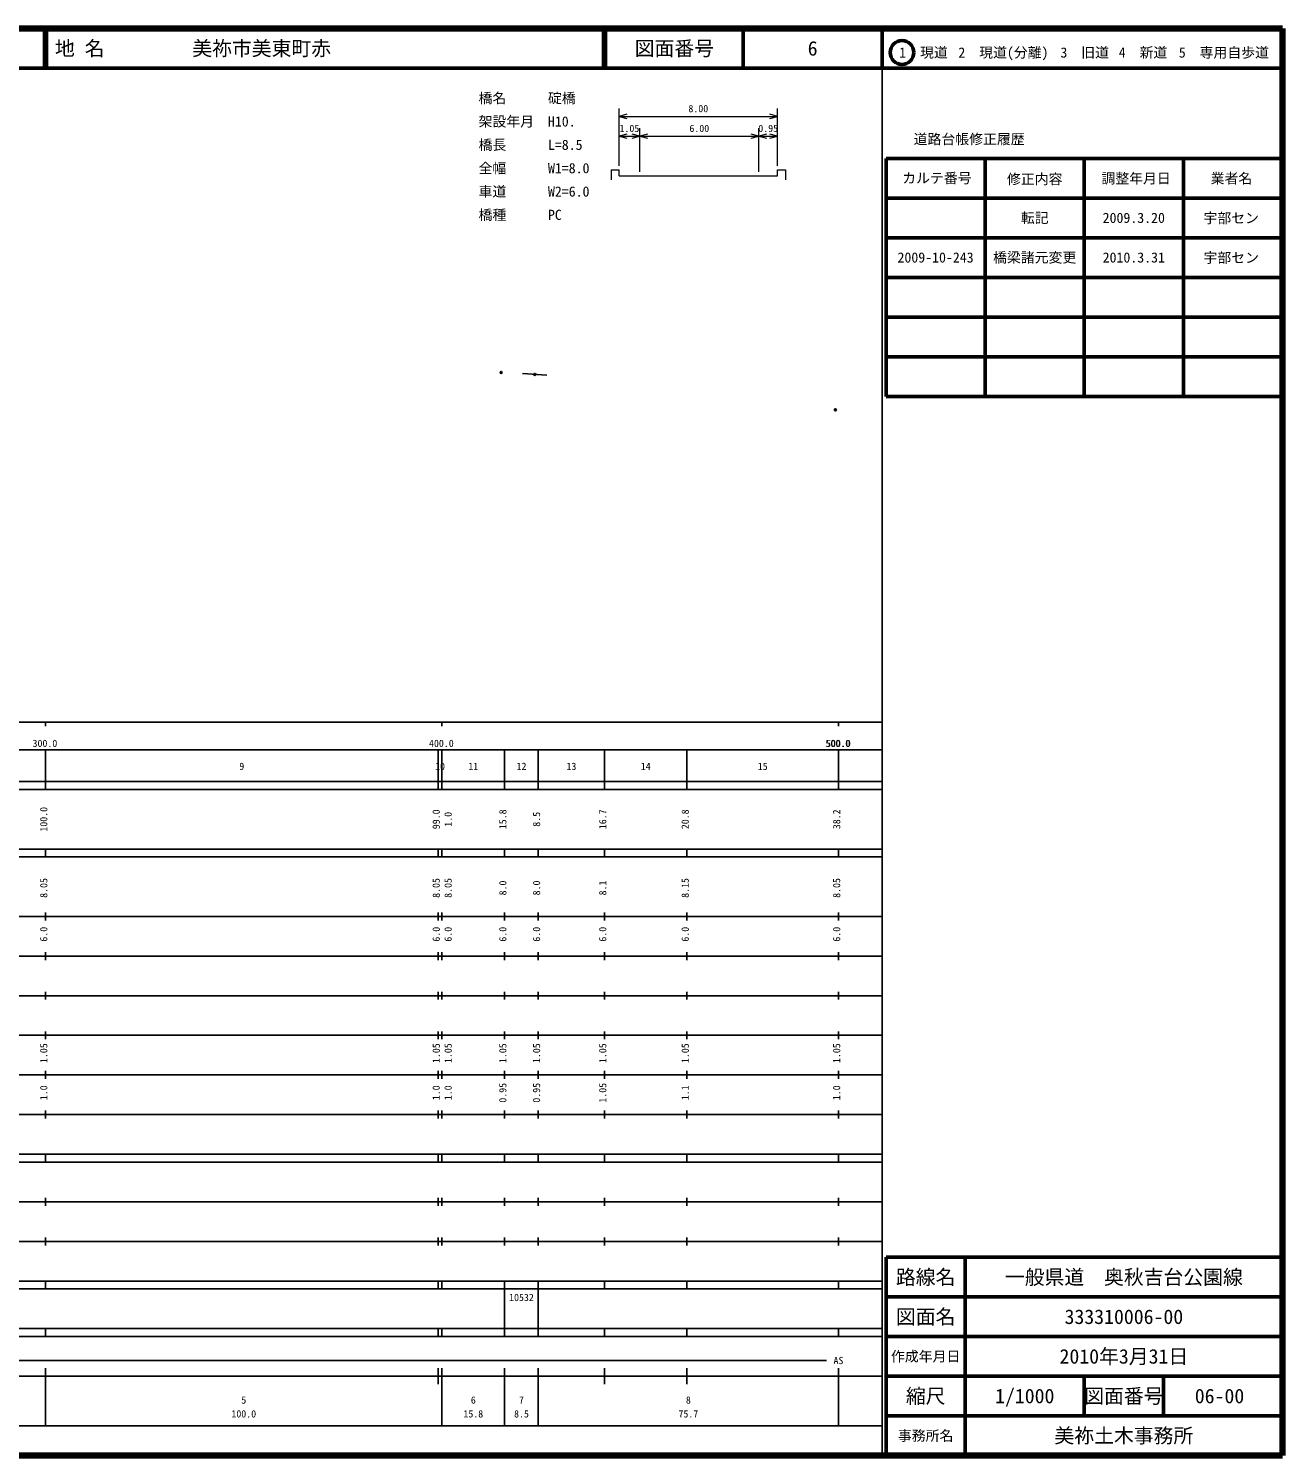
# Model space of a CAD drawing. Units: millimetres on the paper, with parts at other scales. Extents: x 40 to 680, y 20 to 380.
# Drawn here: x 363.7 to 680, y 20 to 380 of the extents above; entities that cross this region are included whole.
import ezdxf
from ezdxf.enums import TextEntityAlignment as Align

# ---------------------------------------------------------------- set-up
doc = ezdxf.new("R2010")
doc.units = ezdxf.units.MM
doc.header["$PDMODE"] = 32
doc.header["$PDSIZE"] = 0.5
for name, color, linetype, lineweight in [('S-OTRS', 6, 'Continuous', 25), ('S-STR-HTXT', 7, 'Continuous', 13), ('S-TTL', 2, 'Continuous', 140), ('S-TTL-BAND', 7, 'Continuous', 25), ('S-TTL-FRAM', 2, 'Continuous', 50), ('S-TTL-LINE', 7, 'Continuous', 50)]:
    doc.layers.add(name, color=color, linetype=linetype, lineweight=lineweight)
doc.layers.add('S-TTL-TXT', color=7, linetype='Continuous')
doc.styles.add('ＭＳ ゴシック', font='')
doc.styles.get('ＭＳ ゴシック').set_extended_font_data('MS Gothic')

msp = doc.modelspace()

# ---------------------------------------------------------------- linework, layer by layer
at = {"layer": 'S-OTRS'}
msp.add_line((488.343, 292.941), (494.448, 292.514), dxfattribs=at)
for p in [(482.912, 293.24), (491.396, 292.727), (567.222, 283.83)]:
    msp.add_point(p, dxfattribs=at)
at = {"layer": 'S-STR-HTXT'}
for p, q in [((512.655, 345.341), (512.655, 359.841)), ((514.587, 358.359), (512.655, 357.841)), ((512.655, 357.841), (552.655, 357.841)), ((512.655, 357.841), (514.587, 357.323)), ((552.655, 357.841), (550.724, 358.359)), ((550.724, 357.323), (552.655, 357.841)), ((552.655, 345.341), (552.655, 359.841)), ((514.587, 353.359), (512.655, 352.841)), ((512.655, 352.841), (517.905, 352.841)), ((512.655, 352.841), (514.587, 352.323)), ((517.905, 352.841), (515.974, 353.359)), ((515.974, 352.323), (517.905, 352.841)), ((517.905, 343.841), (517.905, 354.841)), ((519.837, 353.359), (517.905, 352.841)), ((517.905, 352.841), (547.905, 352.841)), ((517.905, 352.841), (519.837, 352.323)), ((547.905, 352.841), (545.974, 353.359)), ((545.974, 352.323), (547.905, 352.841)), ((547.905, 343.841), (547.905, 354.841)), ((549.837, 353.359), (547.905, 352.841)), ((547.905, 352.841), (552.655, 352.841)), ((547.905, 352.841), (549.837, 352.323)), ((552.655, 352.841), (550.724, 353.359)), ((550.724, 352.323), (552.655, 352.841)), ((510.655, 344.341), (512.655, 344.341)), ((510.655, 344.341), (510.655, 341.841)), ((512.655, 342.841), (512.655, 344.341)), ((512.655, 342.841), (517.905, 342.841)), ((517.905, 342.841), (547.905, 342.841)), ((547.905, 342.841), (552.655, 342.841)), ((552.655, 342.841), (552.655, 344.341)), ((552.655, 344.341), (554.655, 344.341)), ((554.655, 344.341), (554.655, 341.841))]:
    msp.add_line(p, q, dxfattribs=at)
at = {"layer": 'S-TTL'}
for p, q in [((680, 380), (40, 380)), ((680, 20), (680, 380)), ((40, 20), (680, 20))]:
    msp.add_line(p, q, dxfattribs=at)
at = {"layer": 'S-TTL-BAND'}
for p, q in [((579, 20), (579, 370)), ((40, 205), (579, 205)), ((368, 205), (368, 204)), ((468, 205), (468, 204)), ((568, 205), (568, 204)), ((68, 198), (579, 198)), ((368, 188), (368, 198)), ((467, 188), (467, 198)), ((468, 188), (468, 198)), ((483.8, 188), (483.8, 198)), ((492.3, 188), (492.3, 198)), ((509, 188), (509, 198)), ((529.8, 188), (529.8, 198)), ((568, 188), (568, 198)), ((40, 190), (579, 190)), ((40, 188), (579, 188)), ((40, 173), (579, 173)), ((368, 171), (368, 173)), ((467, 171), (467, 173)), ((468, 171), (468, 173)), ((483.8, 171), (483.8, 173)), ((492.3, 171), (492.3, 173)), ((509, 171), (509, 173)), ((529.8, 171), (529.8, 173)), ((568, 171), (568, 173)), ((40, 171), (579, 171)), ((40, 156), (579, 156)), ((368, 155), (368, 157)), ((467, 155), (467, 157)), ((468, 155), (468, 157)), ((483.8, 155), (483.8, 157)), ((492.3, 155), (492.3, 157)), ((509, 155), (509, 157)), ((529.8, 155), (529.8, 157)), ((568, 155), (568, 157)), ((46, 146), (579, 146)), ((368, 145), (368, 147)), ((467, 145), (467, 147)), ((468, 145), (468, 147)), ((483.8, 145), (483.8, 147)), ((492.3, 145), (492.3, 147)), ((509, 145), (509, 147)), ((529.8, 145), (529.8, 147)), ((568, 145), (568, 147)), ((368, 135), (368, 137)), ((467, 135), (467, 137)), ((468, 135), (468, 137)), ((483.8, 135), (483.8, 137)), ((492.3, 135), (492.3, 137)), ((509, 135), (509, 137)), ((529.8, 135), (529.8, 137)), ((568, 135), (568, 137)), ((52, 136), (579, 136)), ((46, 126), (579, 126)), ((368, 125), (368, 127)), ((467, 125), (467, 127)), ((468, 125), (468, 127)), ((483.8, 125), (483.8, 127)), ((492.3, 125), (492.3, 127)), ((509, 125), (509, 127)), ((529.8, 125), (529.8, 127)), ((568, 125), (568, 127)), ((52, 116), (579, 116)), ((368, 115), (368, 117)), ((467, 115), (467, 117)), ((468, 115), (468, 117)), ((483.8, 115), (483.8, 117)), ((492.3, 115), (492.3, 117)), ((509, 115), (509, 117)), ((529.8, 115), (529.8, 117)), ((568, 115), (568, 117)), ((46, 106), (579, 106)), ((368, 105), (368, 107)), ((467, 105), (467, 107)), ((468, 105), (468, 107)), ((483.8, 105), (483.8, 107)), ((492.3, 105), (492.3, 107)), ((509, 105), (509, 107)), ((529.8, 105), (529.8, 107)), ((568, 105), (568, 107)), ((40, 96), (579, 96)), ((40, 94), (579, 94)), ((368, 94), (368, 96)), ((467, 94), (467, 96)), ((468, 94), (468, 96)), ((483.8, 94), (483.8, 96)), ((492.3, 94), (492.3, 96)), ((509, 94), (509, 96)), ((529.8, 94), (529.8, 96)), ((568, 94), (568, 96)), ((49, 84), (579, 84)), ((368, 83), (368, 85)), ((467, 83), (467, 85)), ((468, 83), (468, 85)), ((483.8, 83), (483.8, 85)), ((492.3, 83), (492.3, 85)), ((509, 83), (509, 85)), ((529.8, 83), (529.8, 85)), ((568, 83), (568, 85)), ((40, 74), (579, 74)), ((368, 73), (368, 75)), ((467, 73), (467, 75)), ((468, 73), (468, 75)), ((483.8, 73), (483.8, 75)), ((492.3, 73), (492.3, 75)), ((509, 73), (509, 75)), ((529.8, 73), (529.8, 75)), ((568, 73), (568, 75)), ((40, 64), (579, 64)), ((40, 62), (579, 62)), ((368, 62), (368, 64)), ((467, 62), (467, 64)), ((468, 62), (468, 64)), ((483.8, 62), (483.8, 64)), ((483.8, 52), (483.8, 62)), ((492.3, 62), (492.3, 64)), ((492.3, 52), (492.3, 62)), ((509, 62), (509, 64)), ((529.8, 62), (529.8, 64)), ((568, 62), (568, 64)), ((40, 52), (579, 52)), ((368, 50), (368, 52)), ((467, 50), (467, 52)), ((468, 50), (468, 52)), ((483.8, 50), (483.8, 52)), ((492.3, 50), (492.3, 52)), ((509, 50), (509, 52)), ((529.8, 50), (529.8, 52)), ((568, 50), (568, 52)), ((40, 50), (579, 50)), ((156.5, 44), (565, 44)), ((40, 40), (579, 40)), ((368, 27.5), (368, 42)), ((467, 38), (467, 42)), ((468, 27.5), (468, 42)), ((483.8, 27.5), (483.8, 42)), ((492.3, 27.5), (492.3, 42)), ((509, 38), (509, 42)), ((529.8, 38), (529.8, 42)), ((568, 27.5), (568, 42)), ((68, 27.5), (579, 27.5))]:
    msp.add_line(p, q, dxfattribs=at)
at = {"layer": 'S-TTL-FRAM'}
for p, q in [((580, 347.197), (580, 287.197)), ((580, 347.197), (680, 347.197)), ((580, 287.197), (680, 287.197)), ((680, 70), (580, 70)), ((580, 70), (580, 20))]:
    msp.add_line(p, q, dxfattribs=at)
at = {"layer": 'S-TTL-LINE'}
for p, q in [((367.75, 380), (367.75, 370)), ((368.25, 380), (368.25, 370)), ((508.747, 380), (508.747, 370)), ((509.247, 380), (509.247, 370)), ((543.997, 380), (543.997, 370)), ((579, 380), (579, 370)), ((40, 370), (680, 370)), ((605, 347.197), (605, 287.197)), ((630, 347.197), (630, 287.197)), ((655, 347.197), (655, 287.197)), ((580, 337.197), (680, 337.197)), ((580, 327.197), (680, 327.197)), ((580, 317.197), (680, 317.197)), ((580, 307.197), (680, 307.197)), ((580, 297.197), (680, 297.197)), ((600, 70), (600, 20)), ((680, 60), (580, 60)), ((680, 50), (580, 50)), ((680, 40), (580, 40)), ((630, 40), (630, 30)), ((650, 40), (650, 30)), ((680, 30), (580, 30))]:
    msp.add_line(p, q, dxfattribs=at)
msp.add_circle((584.031, 373.958), 3, dxfattribs=at)

# ---------------------------------------------------------------- texts
at = {"layer": 'S-STR-HTXT', "style": 'ＭＳ ゴシック'}
for s, p in [('橋名\u3000\u3000\u3000碇橋', (477.226, 360.398)), ('架設年月\u3000H10.', (477.226, 354.507)), ('橋長\u3000\u3000\u3000L=8.5', (477.226, 348.615)), ('全幅\u3000\u3000\u3000W1=8.0', (477.226, 342.724)), ('車道\u3000\u3000\u3000W2=6.0', (477.226, 336.833)), ('橋種\u3000\u3000\u3000PC', (477.226, 330.942))]:
    msp.add_text(s, height=2.566, dxfattribs=at).set_placement(p, align=Align.BOTTOM_LEFT)
for s, p in [('8.00', (532.655, 358.341)), ('1.05', (515.28, 353.341)), ('6.00', (532.905, 353.341)), ('0.95', (550.28, 353.341))]:
    msp.add_text(s, height=1.833, dxfattribs=at).set_placement(p, align=Align.BOTTOM_CENTER)
at = {"layer": 'S-TTL-BAND', "style": 'ＭＳ ゴシック'}
for s, p in [('300.0', (367.844, 198.195)), ('400.0', (467.844, 198.195)), ('500.0', (567.844, 198.195)), ('500.0', (568, 198.195)), ('9', (417.5, 192.405)), ('10', (467.5, 192.405)), ('11', (475.9, 192.405)), ('12', (488.05, 192.405)), ('13', (500.65, 192.405)), ('14', (519.4, 192.405)), ('15', (548.9, 192.405)), ('AS', (568, 42.5)), ('5', (418, 32.523)), ('6', (475.9, 32.523)), ('7', (488.05, 32.523)), ('8', (530.15, 32.523)), ('100.0', (418, 29.033)), ('15.8', (475.9, 29.033)), ('8.5', (488.05, 29.033)), ('75.7', (530.15, 29.033))]:
    msp.add_text(s, height=1.833, dxfattribs=at).set_placement(p, align=Align.BOTTOM_CENTER)
for s, p in [('100.0', (369, 180.5)), ('99.0', (468, 180.5)), ('1.0', (471, 180.5)), ('15.8', (484.8, 180.5)), ('8.5', (493.3, 180.5)), ('16.7', (510, 180.5)), ('20.8', (530.8, 180.5)), ('38.2', (569, 180.5)), ('8.05', (369, 163.174)), ('8.05', (468, 163.174)), ('8.05', (471, 163.174)), ('8.0', (484.8, 163.174)), ('8.0', (493.3, 163.174)), ('8.1', (510, 163.174)), ('8.15', (530.8, 163.174)), ('8.05', (569, 163.174)), ('6.0', (369, 151.5)), ('6.0', (468, 151.5)), ('6.0', (471, 151.5)), ('6.0', (484.8, 151.5)), ('6.0', (493.3, 151.5)), ('6.0', (510, 151.5)), ('6.0', (530.8, 151.5)), ('6.0', (569, 151.5)), ('1.05', (369, 121.5)), ('1.05', (468, 121.5)), ('1.05', (471, 121.5)), ('1.05', (484.8, 121.5)), ('1.05', (493.3, 121.5)), ('1.05', (510, 121.5)), ('1.05', (530.8, 121.5)), ('1.05', (569, 121.5)), ('1.0', (369, 111.5)), ('1.0', (468, 111.5)), ('1.0', (471, 111.5)), ('0.95', (484.8, 111.5)), ('0.95', (493.3, 111.5)), ('1.05', (510, 111.5)), ('1.1', (530.8, 111.5)), ('1.0', (569, 111.5))]:
    msp.add_text(s, height=1.833, rotation=90, dxfattribs=at).set_placement(p, align=Align.BOTTOM_CENTER)
msp.add_text('10532', height=1.833, dxfattribs=at).set_placement((484.925, 58.405), align=Align.BOTTOM_LEFT)
at = {"layer": 'S-TTL-TXT', "style": 'ＭＳ ゴシック'}
for s, p in [('地 名', (370.38, 375)), ('美祢市美東町赤', (405.024, 375))]:
    msp.add_text(s, height=3.666, dxfattribs=at).set_placement(p, align=Align.MIDDLE_LEFT)
for s, height, p in [('図面番号', 3.666, (526.622, 375)), ('6', 3.666, (561.497, 375)), ('1\u3000現道', 2.566, (589.448, 373.958)), ('2\u3000現道(分離)', 2.566, (609.619, 373.958)), ('3\u3000旧道', 2.566, (630.121, 373.958)), ('4\u3000新道', 2.566, (644.824, 373.958)), ('5\u3000専用自歩道', 2.566, (665.228, 373.958)), ('道路台帳修正履歴', 2.566, (600.968, 352.113)), ('カルテ番号', 2.566, (592.839, 342.277)), ('修正内容', 2.566, (617.509, 342.023)), ('調整年月日', 2.566, (643.089, 342.197)), ('業者名', 2.566, (667.134, 342.197)), ('転記', 2.566, (617.5, 332.245)), ('2009.3.20', 2.566, (642.5, 332.245)), ('宇部セン', 2.566, (667.077, 332.189)), ('2009-10-243', 2.566, (592.5, 322.245)), ('橋梁諸元変更', 2.566, (617.5, 322.245)), ('2010.3.31', 2.566, (642.5, 322.245)), ('宇部セン', 2.566, (667.077, 322.189)), ('路線名', 3.666, (590, 65)), ('路線名', 3.666, (590, 65)), ('一般県道\u3000奥秋吉台公園線', 3.666, (640, 65)), ('図面名', 3.666, (590, 55)), ('図面名', 3.666, (590, 55)), ('333310006-00', 3.666, (640, 55)), ('2010年3月31日', 3.666, (640, 45)), ('作成年月日', 2.566, (590, 45)), ('作成年月日', 2.566, (590, 45)), ('縮尺', 3.666, (590, 35)), ('縮尺', 3.666, (590, 35)), ('1/1000', 3.666, (615, 35)), ('図面番号', 3.666, (640, 35)), ('図面番号', 3.666, (640, 35)), ('06-00', 3.666, (664.125, 35)), ('事務所名', 2.566, (590, 25)), ('事務所名', 2.566, (590, 25)), ('美祢土木事務所', 3.666, (640, 25))]:
    msp.add_text(s, height=height, dxfattribs=at).set_placement(p, align=Align.MIDDLE_CENTER)

doc.saveas('drawing.dxf')
